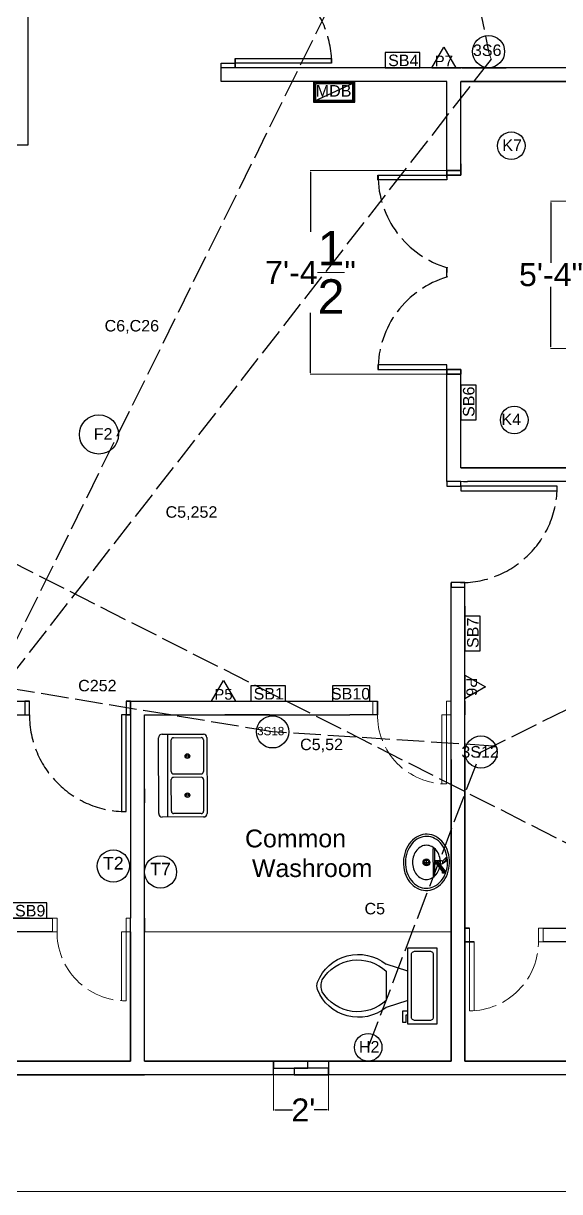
# Model space of a CAD drawing. Header units: inches. Extents: x 1396 to 31789, y 4626 to 27828.
# Drawn here: x 23053 to 23286, y 26054 to 26562 of the extents above; entities that cross this region are included whole.
import ezdxf
from ezdxf.enums import TextEntityAlignment as Align

# ---------------------------------------------------------------- set-up
doc = ezdxf.new("R2010")
doc.units = ezdxf.units.IN
doc.header["$MEASUREMENT"] = 0
doc.linetypes.add('ACAD_ISO02W100', pattern=[15, 12, -3])
doc.layers.add('bath', color=4, linetype='Continuous')
doc.layers.add('Heavy Load', color=3, linetype='ACAD_ISO02W100')
doc.layers.add('text', color=6, linetype='Continuous', lineweight=9)
doc.styles.add('Arial', font='arial.ttf')
doc.styles.get("Standard").update_dxf_attribs({"font": 'arial.ttf'})
doc.dimstyles.new('civil layout', dxfattribs={"dimtxt": 10, "dimasz": 0.625, "dimexe": 0.18, "dimexo": 0.0625, "dimgap": 0.09, "dimtad": 0, "dimtih": 1, "dimtoh": 1, "dimdec": 1, "dimzin": 0, "dimdsep": 46, "dimlunit": 4, "dimtxsty": 'Standard', "dimcen": 0.09, "dimclrd": 256, "dimclre": 256, "dimclrt": 256, "dimadec": 0, "dimazin": 0, "dimtfac": 1.5, "dimtdec": 1, "dimtofl": 0, "dimtmove": 0, "dimatfit": 0, "dimfxl": 1, "dimtolj": 1, "dimtzin": 0, "dimlwe": -1, "dimarcsym": 0})

# ---------------------------------------------------------------- blocks, each defined once
blk = doc.blocks.new('*D305')
at = {"layer": 'Defpoints', "color": 0, "transparency": 16777216}
for p in [(23282.07, 26484.71), (23294.7, 26484.71), (23294.7, 26420.71)]:
    blk.add_point(p, dxfattribs=at)
at = {"layer": 'text', "transparency": 16777216}
for p, q in [((23294.64, 26484.71), (23281.89, 26484.71)), ((23294.64, 26420.71), (23281.89, 26420.71))]:
    blk.add_line(p, q, dxfattribs=at)
at = {"layer": 'text', "lineweight": -2, "transparency": 16777216}
for p, q in [((23282.07, 26484.08), (23282.07, 26457.88)), ((23282.07, 26421.33), (23282.07, 26447.53))]:
    blk.add_line(p, q, dxfattribs=at)
at = {"layer": 'text', "transparency": 16777216}
for points in [[(23281.96, 26484.08), (23282.17, 26484.08), (23282.07, 26484.71)], [(23281.96, 26421.33), (23282.17, 26421.33), (23282.07, 26420.71)]]:
    blk.add_solid(points, dxfattribs=at)
at = {"layer": 'text', "transparency": 16777216, "insert": (23282.07, 26452.71), "char_height": 10, "attachment_point": 5}
blk.add_mtext('\\A1;5\'-4"', dxfattribs=at)
blk = doc.blocks.new('*D303')
at = {"layer": 'Defpoints', "color": 0, "transparency": 16777216}
for p in [(23161.41, 26104.71), (23185.41, 26104.71), (23185.41, 26089.48)]:
    blk.add_point(p, dxfattribs=at)
at = {"layer": 'text', "transparency": 16777216}
for p, q in [((23161.41, 26104.64), (23161.41, 26089.3)), ((23185.41, 26104.64), (23185.41, 26089.3))]:
    blk.add_line(p, q, dxfattribs=at)
at = {"layer": 'text', "lineweight": -2, "transparency": 16777216}
for p, q in [((23162.03, 26089.48), (23169.63, 26089.48)), ((23184.78, 26089.48), (23179.18, 26089.48))]:
    blk.add_line(p, q, dxfattribs=at)
at = {"layer": 'text', "transparency": 16777216}
for points in [[(23162.03, 26089.58), (23162.03, 26089.38), (23161.41, 26089.48)], [(23184.78, 26089.58), (23184.78, 26089.38), (23185.41, 26089.48)]]:
    blk.add_solid(points, dxfattribs=at)
at = {"layer": 'text', "transparency": 16777216, "insert": (23174.41, 26089.48), "char_height": 10, "attachment_point": 5}
blk.add_mtext("\\A1;2'", dxfattribs=at)
blk = doc.blocks.new('Toilet - top')
for p, q in [((9.5, -6), (9.5, -2)), ((-10, -8.5), (-8, -8.5)), ((-10, -9.5), (-10, -8.5)), ((-7, -9.5), (-10, -9.5)), ((-8, -8.5), (-8, -8)), ((-7, -8), (-7, -9.5)), ((-4, -8), (-6, -14)), ((4, -8), (6, -14)), ((4, -14), (-4, -14))]:
    blk.add_line(p, q)
blk.add_lwpolyline([(10.5, -8), (10.5, 0), (-10.5, 0), (-10.5, -8)], close=True)
for points in [[(-9.5, -2), (-9.5, -6)], [(8.5, -1), (-8.5, -1)], [(-8.5, -7), (8.5, -7)]]:
    blk.add_lwpolyline(points)
for centre, radius, start, end in [((-8.62, -1.88), 0.884, 81.8699, 188.1301), ((8.62, -1.88), 0.884, 351.8699, 98.1301), ((-8.62, -6.12), 0.884, 171.8699, 278.1301), ((8.62, -6.12), 0.884, 261.8699, 8.1301), ((3.52, -21.58), 12.17, 141.4691, 247.9714), ((4.2, -21.82), 11.33, 136.3677, 238.9468), ((-3.52, -21.58), 12.17, 292.0284, 38.5307), ((-4.2, -21.82), 11.33, 301.053, 43.6321), ((0, -27.88), 4, 245.7318, 294.2682), ((0, -29), 4, 254.8605, 285.1395)]:
    blk.add_arc(centre, radius, start, end)
blk = doc.blocks.new('Sink-double - 36 in top')
for p, q in [((-18, -4), (18, -4)), ((-0.75, -18.5), (-0.75, -6.5)), ((0.75, -6.5), (0.75, -18.5))]:
    blk.add_line(p, q)
for points in [[(-16.5, 0), (16.5, 0)], [(-18, -19.5), (-18, -1.5)], [(18, -1.5), (18, -19.5)], [(-16.5, -18.5), (-16.5, -6.5)], [(-15.5, -5.5), (-1.75, -5.5)], [(1.75, -5.5), (15.5, -5.5)], [(16.5, -6.5), (16.5, -18.5)], [(-1.75, -19.5), (-15.5, -19.5)], [(15.5, -19.5), (1.75, -19.5)], [(16.5, -21), (-16.5, -21)]]:
    blk.add_lwpolyline(points)
for centre, radius in [((-8.5, -12.5), 1), ((-8.5, -12.5), 0.5), ((8.5, -12.5), 1), ((8.5, -12.5), 0.5)]:
    blk.add_circle(centre, radius)
for centre, radius, start, end in [((-16.5, -1.5), 1.5, 90, 180), ((16.5, -1.5), 1.5, 0, 90), ((-15.5, -6.5), 1, 90, 180), ((-1.75, -6.5), 1, 0, 90), ((1.75, -6.5), 1, 90, 180), ((15.5, -6.5), 1, 0, 90), ((-16.5, -19.5), 1.5, 180, 270), ((-15.5, -18.5), 1, 180, 270), ((-1.75, -18.5), 1, 270, 0), ((1.75, -18.5), 1, 180, 270), ((15.5, -18.5), 1, 270, 0), ((16.5, -19.5), 1.5, 270, 0)]:
    blk.add_arc(centre, radius, start, end)
blk = doc.blocks.new('*D315')
at = {"layer": 'Defpoints', "color": 0, "transparency": 16777216}
for p in [(23239.81, 26498), (23177.5, 26409.5), (23239.81, 26409.5)]:
    blk.add_point(p, dxfattribs=at)
at = {"layer": 'text', "transparency": 16777216}
for p, q in [((23239.75, 26498), (23177.32, 26498)), ((23239.75, 26409.5), (23177.32, 26409.5))]:
    blk.add_line(p, q, dxfattribs=at)
at = {"layer": 'text', "lineweight": -2, "transparency": 16777216}
for p, q in [((23177.5, 26497.37), (23177.5, 26471.4)), ((23177.5, 26410.13), (23177.5, 26436.1))]:
    blk.add_line(p, q, dxfattribs=at)
at = {"layer": 'text', "transparency": 16777216}
for points in [[(23177.4, 26497.37), (23177.6, 26497.37), (23177.5, 26498)], [(23177.4, 26410.13), (23177.6, 26410.13), (23177.5, 26409.5)]]:
    blk.add_solid(points, dxfattribs=at)
at = {"layer": 'text', "transparency": 16777216, "insert": (23177.5, 26453.75), "char_height": 10, "attachment_point": 5}
blk.add_mtext('\\A1;7\'-4{\\H1.5x;\\S1/2;}"', dxfattribs=at)
blk = doc.blocks.new('Sink - Oval top')
for p, q in [((-1, 0), (1, 0)), ((0, 1), (0, -1))]:
    blk.add_line(p, q)
at = {"linetype": 'Continuous'}
for points in [[(-12.23, 0.39, 0.117634), (-11.46, -3.36, 0.104469), (-8.88, -6.8, 0.090016), (-5.08, -9.07, 0.08192), (-0.32, -10.02, 0.08192), (4.49, -9.38, 0.090016), (8.42, -7.36, 0.104469), (11.22, -4.09, 0.117634), (12.23, -0.39, 0.117634), (11.46, 3.36, 0.104469), (8.88, 6.8, 0.090016), (5.08, 9.07, 0.08192), (0.32, 10.02, 0.08192), (-4.49, 9.38, 0.090016), (-8.42, 7.36, 0.104469), (-11.22, 4.09, 0.117634)], [(-11.29, 0.16, 0.118622), (-10.52, -3.25, 0.104678), (-8.07, -6.36, 0.089562), (-4.54, -8.37, 0.081185), (-0.13, -9.15, 0.081185), (4.3, -8.49, 0.089562), (7.89, -6.58, 0.104678), (10.42, -3.55, 0.118622), (11.29, -0.16, 0.118622), (10.52, 3.25, 0.104678), (8.07, 6.36, 0.089562), (4.54, 8.37, 0.081185), (0.13, 9.15, 0.081185), (-4.3, 8.49, 0.089562), (-7.89, 6.58, 0.104678), (-10.42, 3.55, 0.118622)], [(-7.42, 0.08, 0.118283), (-6.91, -2.17, 0.104607), (-5.29, -4.21, 0.089718), (-2.97, -5.53, 0.081436), (-0.07, -6.04, 0.081436), (2.84, -5.59, 0.089718), (5.2, -4.33, 0.104607), (6.86, -2.32, 0.118283), (7.42, -0.08, 0.118283), (6.91, 2.17, 0.104607), (5.29, 4.21, 0.089718), (2.97, 5.53, 0.081436), (0.07, 6.04, 0.081436), (-2.84, 5.59, 0.089718), (-5.2, 4.33, 0.104607), (-6.86, 2.32, 0.118283)]]:
    blk.add_lwpolyline(points, format="xyb", close=True, dxfattribs=at)
for radius in [1.5, 1]:
    blk.add_circle((0, 0), radius)
blk = doc.blocks.new('Faucet - single handle front')
for p, q in [((-2, 6), (-2, 5.5)), ((-1, 6), (-2, 6)), ((-0.5, 4), (-2, 5.5)), ((-2, 5.5), (-1, 5.5)), ((-1, 5.5), (-1, 6)), ((0.5, 4), (-1, 6)), ((-1, 5.5), (0.5, 4)), ((-0.75, 3), (0.75, 3)), ((-0.75, 0.5), (-0.75, 3)), ((-0.75, 1), (0.75, 1)), ((-0.5, 4), (0.5, 4)), ((-0.25, 2), (3.75, 5)), ((3.75, 4.5), (-0.25, 1.5)), ((-0.25, 1.5), (-0.25, 2)), ((0.75, 1.5), (-0.25, 1.5)), ((0.75, 1.5), (4.08742, 4.003)), ((0.75, 3), (0.75, 2.7386)), ((0.75, 1.5), (0.75, 0.5)), ((3.75, 4.5), (3.75, 5)), ((3.75, 5), (4.75, 5)), ((3.75, 4), (3.75, 4.5)), ((4.75, 4.5), (3.75, 4.5)), ((4.75, 4), (3.75, 4)), ((4.75, 5), (4.75, 4.5)), ((4.75, 4.5), (4.75, 4))]:
    blk.add_line(p, q)
blk.add_lwpolyline([(-6, 0), (-6, 0.5), (6, 0.5), (6, 0)], close=True)
for centre, start, end in [((1.25426, 3.0302), 151.0646, 180.8629), ((-1.25426, 3.0302), 359.1371, 28.93536)]:
    blk.add_arc(centre, 2.00448, start, end)

msp = doc.modelspace()

# ---------------------------------------------------------------- linework, layer by layer
at = {"color": 0}
for p, q in [((23230.32, 26542.71), (23235.5, 26551.69)), ((23235.5, 26551.69), (23240.68, 26542.71)), ((23230.32, 26542.71), (23240.68, 26542.71)), ((23244.62, 26278.64), (23244.62, 26268.28)), ((23244.62, 26278.64), (23253.6, 26273.46)), ((23134.5, 26267.26), (23139.68, 26276.24)), ((23139.68, 26276.24), (23144.87, 26267.26)), ((23253.6, 26273.46), (23244.62, 26268.28)), ((23134.5, 26267.26), (23144.87, 26267.26))]:
    msp.add_line(p, q, dxfattribs=at)
for p, q in [((23242.81, 26542.71), (23242.9, 26542.71)), ((23294.7, 26542.71), (23242.9, 26542.71)), ((23243.26, 26542.77), (23262.65, 26542.77)), ((23236.81, 26495), (23236.81, 26536.71)), ((23242.81, 26496), (23242.81, 26536.71)), ((23242.81, 26536.71), (23294.7, 26536.71)), ((23236.82, 26451.68), (23236.82, 26455.82)), ((23236.81, 26368.8), (23236.81, 26410.5)), ((23242.81, 26368.79), (23242.81, 26410.5)), ((23238.62, 26289.14), (23238.62, 26318.8)), ((23244.62, 26289.14), (23244.62, 26316.8)), ((23244.62, 26308.53), (23244.62, 26289.14)), ((23159.66, 26261.26), (23140.27, 26261.26))]:
    msp.add_line(p, q)
at = {"color": 7}
for p, q in [((23179.18, 26528.17), (23196.32, 26536.24)), ((23244.01, 26362.8), (23245.81, 26362.79)), ((22763.25, 26267.26), (23055.31, 26267.26)), ((23099.31, 26267.26), (23194.62, 26267.26)), ((22763.25, 26261.26), (23055.31, 26261.26)), ((23099.31, 26261.26), (23099.31, 26223.1)), ((23105.31, 26261.26), (23194.62, 26261.26))]:
    msp.add_line(p, q, dxfattribs=at)
for points in [[(23420.7, 26104.71), (22568.7, 26104.71), (22568.7, 26716.71), (23420.7, 26716.71), (23420.7, 26385.14)], [(23054.55, 26596.71), (23054.55, 26509.08)], [(23336.7, 26548.71), (23336.7, 26542.71), (23144.7, 26542.71), (23144.7, 26546.71)], [(23236.81, 26536.71), (23138.7, 26536.71), (23138.7, 26544.71)], [(23236.81, 26542.71), (23242.81, 26542.71)], [(23236.81, 26536.71), (23236.81, 26536.71)], [(23342.7, 26536.71), (23242.81, 26536.71)], [(23054.55, 26515.08), (23054.55, 26509.08), (23048.55, 26509.08), (23048.55, 26515.08)], [(23236.81, 26498), (23236.81, 26501)], [(23242.81, 26501), (23242.81, 26501), (23242.81, 26498)], [(23236.81, 26362.79), (23236.81, 26368.8)], [(23236.81, 26362.8), (23236.81, 26368.8)], [(23236.81, 26368.8), (23236.81, 26368.79)], [(23236.81, 26362.79), (23236.81, 26362.79), (23236.81, 26368.79), (23236.81, 26368.79)], [(23242.81, 26368.8), (23412.89, 26368.8)], [(23242.81, 26368.8), (23242.81, 26368.8)], [(23378.7, 26368.72), (23242.81, 26368.79)], [(23242.81, 26368.79), (23242.81, 26368.79), (23242.81, 26368.79)], [(23372.81, 26362.73), (23245.81, 26362.79)], [(23238.62, 26162.61), (23238.62, 26289.14)], [(23246.62, 26168.61), (23244.62, 26168.61), (23244.62, 26289.14)], [(23055.35, 26261.26), (23055.31, 26261.26), (23055.31, 26267.26), (23055.35, 26267.26)], [(23097.31, 26267.26), (23099.31, 26267.26), (23099.31, 26261.26), (23095.31, 26261.26)], [(23099.31, 26261.26), (23099.31, 26267.26), (23105.31, 26267.26)], [(23200.62, 26267.26), (23206.62, 26267.26), (23206.62, 26261.26), (23200.62, 26261.26)], [(23206.62, 26261.26), (23206.62, 26267.26)], [(23238.62, 26261.26), (23238.62, 26267.26)], [(23244.62, 26267.26), (23244.62, 26261.26)], [(23238.62, 26241.93), (23238.62, 26110.71), (23105.31, 26110.71), (23105.31, 26261.26)], [(23200.62, 26261.26), (23194.62, 26261.26)], [(23244.62, 26247.93), (23244.62, 26110.71)], [(23244.62, 26247.93), (23244.62, 26241.93)], [(23105.31, 26229.1), (23105.31, 26241.93)], [(23105.31, 26229.1), (23105.31, 26223.1)], [(23099.31, 26223.1), (23099.31, 26172.9)], [(23055.31, 26172.9), (22801.28, 26172.9)], [(23055.31, 26172.9), (23061.31, 26172.9)], [(23061.31, 26172.9), (23065.31, 26172.9)], [(23099.31, 26166.9), (23099.31, 26172.9)], [(23105.31, 26110.71), (23105.31, 26172.9)], [(23105.31, 26172.9), (23105.31, 26166.9)], [(23105.31, 26172.9), (23105.31, 26166.9)], [(23099.31, 26166.9), (23099.31, 26110.71), (22763.2, 26110.71)], [(22763.2, 26110.71), (23099.31, 26110.71), (23099.31, 26166.9)], [(23055.31, 26166.9), (22763.2, 26166.9)], [(23061.31, 26166.9), (23055.31, 26166.9)], [(23065.31, 26166.9), (23061.31, 26166.9)], [(23238.62, 26110.71), (23238.62, 26168.61)], [(23238.62, 26162.61), (23238.62, 26168.61)], [(23238.62, 26162.61), (23238.62, 26168.61)], [(23238.62, 26162.61), (23238.62, 26168.61)], [(23248.62, 26162.61), (23244.62, 26162.61), (23244.62, 26168.61), (23246.62, 26168.61)], [(23244.62, 26168.61), (23244.62, 26162.61)], [(23278.62, 26168.61), (23282.62, 26168.61)], [(23282.62, 26168.61), (23288.62, 26168.61)], [(23414.7, 26162.61), (23414.7, 26110.71), (23244.62, 26110.71)], [(23244.62, 26110.71), (23414.7, 26110.71), (23414.7, 26162.61)], [(23414.48, 26110.71), (23244.62, 26110.71), (23244.62, 26162.61), (23248.62, 26162.61)], [(23282.62, 26162.61), (23278.62, 26162.61)], [(23288.62, 26162.61), (23282.62, 26162.61)], [(23099.31, 26110.71), (23084.73, 26110.71)], [(23084.73, 26110.71), (23099.31, 26110.71)], [(23238.62, 26110.71), (23105.31, 26110.71)], [(23105.31, 26110.71), (23238.62, 26110.71)], [(23238.62, 26110.71), (23105.31, 26110.71)], [(23154.59, 26110.71), (23238.62, 26110.71)], [(22757.2, 26104.71), (23105.31, 26104.71)], [(23244.62, 26104.71), (23099.31, 26104.71)], [(23105.31, 26104.71), (23099.31, 26104.71)], [(23244.62, 26104.71), (23238.62, 26104.71)]]:
    msp.add_lwpolyline(points)
for points in [[(23210.02, 26542.71), (23225.08, 26542.71), (23225.08, 26549.44), (23210.02, 26549.44)], [(23178.76, 26527.71), (23196.76, 26527.71), (23196.76, 26536.71), (23178.76, 26536.71)], [(23179.63, 26528.65), (23195.95, 26528.65), (23195.95, 26535.77), (23179.63, 26535.77)], [(23249.54, 26389.65), (23249.54, 26404.71), (23242.81, 26404.71), (23242.81, 26389.65)], [(23251.35, 26289.14), (23251.35, 26304.19), (23244.62, 26304.19), (23244.62, 26289.14)], [(23151.54, 26267.26), (23166.6, 26267.26), (23166.6, 26273.99), (23151.54, 26273.99)], [(23187.09, 26267.26), (23203.29, 26267.26), (23203.29, 26273.99), (23187.09, 26273.99)], [(23047.78, 26172.9), (23062.84, 26172.9), (23062.84, 26179.63), (23047.78, 26179.63)]]:
    msp.add_lwpolyline(points, close=True)
at = {"color": 1}
for points in [[(23144.7, 26546.71), (23144.7, 26542.71), (23138.7, 26542.71), (23138.7, 26544.71)], [(23238.01, 26360.8), (23238.01, 26360.8)], [(23238.62, 26318.84), (23238.62, 26316.84), (23244.62, 26316.84), (23244.62, 26318.84)]]:
    msp.add_lwpolyline(points, dxfattribs=at)
for points in [[(23144.7, 26544.71), (23144.7, 26542.71), (23138.7, 26542.71), (23138.7, 26544.71)], [(23186.7, 26546.71), (23186.7, 26544.71), (23144.7, 26544.71), (23144.7, 26546.71)], [(23242.81, 26360.8), (23242.81, 26362.8), (23236.81, 26362.8), (23236.81, 26360.8)], [(23284.81, 26358.8), (23284.81, 26360.8), (23242.81, 26360.8), (23242.81, 26358.8)], [(23244.62, 26316.84), (23244.62, 26318.84), (23238.62, 26318.84), (23238.62, 26316.84)], [(23053.35, 26261.26), (23055.35, 26261.26), (23055.35, 26267.26), (23053.35, 26267.26)], [(23097.31, 26261.26), (23099.31, 26261.26), (23099.31, 26267.26), (23097.31, 26267.26)], [(23095.31, 26219.26), (23097.31, 26219.26), (23097.31, 26261.26), (23095.31, 26261.26)]]:
    msp.add_lwpolyline(points, close=True, dxfattribs=at)
at = {"color": 4}
msp.add_lwpolyline([(23179.18, 26528.17), (23196.32, 26528.17), (23196.32, 26536.24), (23179.18, 26536.24)], close=True, dxfattribs=at)
at = {"color": 240, "true_color": 0xed1f24}
for points in [[(23242.81, 26496), (23242.81, 26498), (23236.81, 26498), (23236.81, 26494)], [(23236.81, 26494), (23206.81, 26494), (23206.81, 26496), (23242.81, 26496)], [(23236.81, 26455.82), (23236.81, 26453.75), (23236.82, 26453.75)], [(23237.05, 26455.75), (23236.81, 26455.75), (23236.81, 26453.75), (23236.82, 26453.75)], [(23236.81, 26451.68), (23236.81, 26453.75), (23236.82, 26453.75)], [(23237.05, 26451.75), (23236.81, 26451.75), (23236.81, 26453.75), (23236.82, 26453.75)], [(23236.81, 26413.5), (23206.81, 26413.5), (23206.81, 26411.5), (23242.81, 26411.5)], [(23242.81, 26411.5), (23242.81, 26409.5), (23236.81, 26409.5), (23236.81, 26413.5)]]:
    msp.add_lwpolyline(points, dxfattribs=at)
for points in [[(23242.81, 26498), (23242.81, 26496), (23236.81, 26496), (23236.81, 26498)], [(23242.81, 26409.5), (23242.81, 26411.5), (23236.81, 26411.5), (23236.81, 26409.5)]]:
    msp.add_lwpolyline(points, close=True, dxfattribs=at)
at = {"color": 146, "true_color": 0x105689}
msp.add_lwpolyline([(23185.41, 26110.71), (23185.41, 26104.71), (23161.41, 26104.71), (23161.41, 26110.71)], close=True, dxfattribs=at)
at = {"color": 165, "true_color": 0x5e67af}
for points in [[(23176.41, 26107.71), (23176.41, 26110.71), (23161.41, 26110.71), (23161.41, 26107.71)], [(23185.41, 26104.71), (23185.41, 26107.71), (23170.41, 26107.71), (23170.41, 26104.71)]]:
    msp.add_lwpolyline(points, close=True, dxfattribs=at)
for centre, radius in [((23254.91, 26549.77), 7), ((23264.81, 26508.82), 6), ((23266.1, 26389.56), 6), ((23085.52, 26383.25), 8.5), ((23161.03, 26253.9), 7), ((23251.62, 26245.12), 7), ((23091.77, 26195.56), 7), ((23112.31, 26192.98), 7), ((23202.6, 26116.71), 6)]:
    msp.add_circle(centre, radius)
at = {"color": 1, "linetype": 'ACAD_ISO02W100'}
for centre, start, end in [((23144.7, 26544.71), 0, 90), ((23242.81, 26360.8), 270, 0), ((23097.31, 26261.26), 180, 270)]:
    msp.add_arc(centre, 42, start, end, dxfattribs=at)
at = {"color": 240, "linetype": 'ACAD_ISO02W100', "true_color": 0xed1f24}
for centre, start, end in [((23248.81, 26496), 180, 253.7047), ((23248.81, 26411.5), 106.2953, 180)]:
    msp.add_arc(centre, 41.93, start, end, dxfattribs=at)
at = {"layer": 'Heavy Load'}
msp.add_line((23251.41, 26702.53), (23042, 26278.46), dxfattribs=at)
at = {"layer": 'Heavy Load', "color": 3}
for p, q in [((23224.02, 26703.53), (23254.91, 26549.77)), ((23256, 26546.46), (23045.5, 26275.96)), ((23006, 26348.96), (23345.66, 26176.78)), ((23251.62, 26245.12), (23413.34, 26325.68)), ((23161.03, 26253.9), (23046, 26272.96)), ((23256.92, 26247.76), (23161.03, 26253.9)), ((23202.6, 26116.71), (23251.62, 26245.12))]:
    msp.add_line(p, q, dxfattribs=at)
at = {"layer": 'text', "color": 3}
msp.add_line((23254.91, 26549.77), (23256, 26546.46), dxfattribs=at)
at = {"layer": 'text', "color": 7}
for p, q in [((23242.81, 26362.8), (23244.91, 26362.8)), ((23105.31, 26166.9), (23238.62, 26166.9))]:
    msp.add_line(p, q, dxfattribs=at)
at = {"layer": 'text', "color": 1}
for p, q in [((23234.62, 26261.26), (23234.62, 26231.26)), ((23236.62, 26261.26), (23236.62, 26231.26)), ((23095.31, 26166.9), (23095.31, 26136.9)), ((23097.31, 26166.9), (23097.31, 26136.9)), ((23246.62, 26162.61), (23246.62, 26132.6)), ((23248.62, 26162.61), (23248.62, 26132.6))]:
    msp.add_line(p, q, dxfattribs=at)
at = {"layer": 'text', "color": 0}
msp.add_lwpolyline([(22454.5, 26850), (23582.5, 26850), (23582.5, 26053.96), (22454.5, 26053.96)], close=True, dxfattribs=at)
at = {"layer": 'text', "color": 1}
for points in [[(23206.62, 26261.26), (23204.62, 26261.26), (23204.62, 26267.26), (23206.62, 26267.26)], [(23236.62, 26267.26), (23238.62, 26267.26), (23238.62, 26261.26), (23234.62, 26261.26)], [(23067.31, 26166.9), (23065.31, 26166.9), (23065.31, 26172.9), (23067.31, 26172.9)], [(23097.31, 26172.9), (23099.31, 26172.9), (23099.31, 26166.9), (23095.31, 26166.9)], [(23246.62, 26168.61), (23244.62, 26168.61), (23244.62, 26162.61), (23248.62, 26162.61)], [(23276.62, 26162.61), (23278.62, 26162.61), (23278.62, 26168.61), (23276.62, 26168.61)]]:
    msp.add_lwpolyline(points, dxfattribs=at)
for points in [[(23204.62, 26261.26), (23204.62, 26267.26), (23206.62, 26267.26), (23206.62, 26261.26)], [(23236.62, 26261.26), (23236.62, 26267.26), (23238.62, 26267.26), (23238.62, 26261.26)], [(23065.31, 26166.9), (23065.31, 26172.9), (23067.31, 26172.9), (23067.31, 26166.9)], [(23097.31, 26166.9), (23097.31, 26172.9), (23099.31, 26172.9), (23099.31, 26166.9)], [(23246.62, 26162.61), (23246.62, 26168.61), (23244.62, 26168.61), (23244.62, 26162.61)], [(23278.62, 26162.61), (23278.62, 26168.61), (23276.62, 26168.61), (23276.62, 26162.61)]]:
    msp.add_lwpolyline(points, close=True, dxfattribs=at)
at = {"layer": 'text', "color": 1, "linetype": 'ACAD_ISO02W100'}
for centre, start, end in [((23236.62, 26261.26), 179.0452, 270), ((23097.31, 26166.9), 179.0452, 270), ((23246.62, 26162.61), 270, 0.9548)]:
    msp.add_arc(centre, 30, start, end, dxfattribs=at)

# ---------------------------------------------------------------- block references
at = {"layer": 'bath', "color": 0, "rotation": 90.07442240366017}
msp.add_blockref('Sink-double - 36 in top', (23111.5, 26234.88), dxfattribs=at)
at = {"layer": 'bath'}
for name, p, rotation in [('Sink - Oval top', (23227.93, 26197.16), 90.14884480726107), ('Faucet - single handle front', (23230.93, 26197.16), 270.1488448072608)]:
    msp.add_blockref(name, p, dxfattribs=dict(at, rotation=rotation))
at = {"layer": 'bath', "xscale": -1.58112565150312, "yscale": 1.58112565150312, "zscale": 1.58112565150312, "rotation": 270}
msp.add_blockref('Toilet - top', (23232.5, 26143.46), dxfattribs=at)

# ---------------------------------------------------------------- texts
for s, p in [('SB4', (23211.26, 26543.45)), ('K7', (23260.91, 26506.56)), ('C6,C26', (23088, 26428.04)), ('K4', (23260.54, 26387.3)), ('F2', (23083.26, 26380.99)), ('C5,252', (23114.5, 26347.04)), ('C252', (23076.5, 26271.54)), ('SB1', (23152.78, 26268)), ('SB10', (23186.4, 26268)), ('C5,52', (23173, 26245.96)), ('SB9', (23049.03, 26173.65)), ('C5', (23201, 26174.54)), ('H2', (23198.58, 26114.45))]:
    msp.add_text(s, height=5).set_placement(p)
at = {"color": 0, "style": 'Arial'}
for s, p in [('P7', (23235.5, 26545.7)), ('P5', (23139.68, 26270.25))]:
    msp.add_text(s, height=4.666, dxfattribs=at).set_placement(p, align=Align.MIDDLE_CENTER)
for s, p in [('SB6', (23248.8, 26390.89)), ('SB7', (23250.61, 26290.38))]:
    msp.add_text(s, height=5, rotation=90).set_placement(p)
msp.add_text('P6', height=4.666, rotation=270, dxfattribs=at).set_placement((23247.61, 26273.46), align=Align.MIDDLE_CENTER)
at = {"attachment_point": 6}
for s, insert, char_height, width in [('3S6', (23260.56, 26550.33), 5, 10), ('3S18', (23166.1, 26254.23), 3.614, 7.2287), ('3S12', (23259.41, 26245.17), 5, 10), ('T2', (23096.27, 26196.8), 5.5, 10), ('T7', (23116.81, 26194.22), 5.5, 10)]:
    msp.add_mtext(s, dxfattribs=dict(at, insert=insert, char_height=char_height, width=width))
at = {"color": 7, "insert": (23179.8, 26535.19), "char_height": 5, "attachment_point": 1}
msp.add_mtext_dynamic_manual_height_columns('MDB', width=10.5, gutter_width=1, heights=[0], dxfattribs=at)
at = {"layer": 'text', "color": 0, "insert": (23149.04, 26211.42), "char_height": 7.7522, "attachment_point": 1, "rotation": 0.0744}
msp.add_mtext_dynamic_manual_height_columns('{\\C256;Common\\P Washroom}', width=105.691, gutter_width=1.55, heights=[34.95], dxfattribs=at)

# ---------------------------------------------------------------- dimensions: what is measured, and where the dimension line sits
at = {"layer": 'text', "color": 7}
dim = msp.add_linear_dim(base=(23177.5, 26409.5), p1=(23239.81, 26498), p2=(23239.81, 26409.5), angle=90, dimstyle='civil layout', dxfattribs=at)
dim.commit()
dim.dimension.update_dxf_attribs({"geometry": '*D315', "text_midpoint": (23177.5, 26453.75)})
at = {"layer": 'text'}
dim = msp.add_linear_dim(base=(23282.07, 26484.71), p1=(23294.7, 26420.71), p2=(23294.7, 26484.71), angle=90, dimstyle='civil layout', dxfattribs=at)
dim.commit()
dim.dimension.update_dxf_attribs({"geometry": '*D305', "text_midpoint": (23282.07, 26452.71)})
at = {"layer": 'text', "color": 217, "true_color": 0x93278f}
dim = msp.add_linear_dim(base=(23185.41, 26089.48), p1=(23161.41, 26104.71), p2=(23185.41, 26104.71), dimstyle='civil layout', dxfattribs=at)
dim.commit()
dim.dimension.update_dxf_attribs({"geometry": '*D303', "text_midpoint": (23174.41, 26089.48), "dimtype": 160})

doc.saveas('drawing.dxf')
